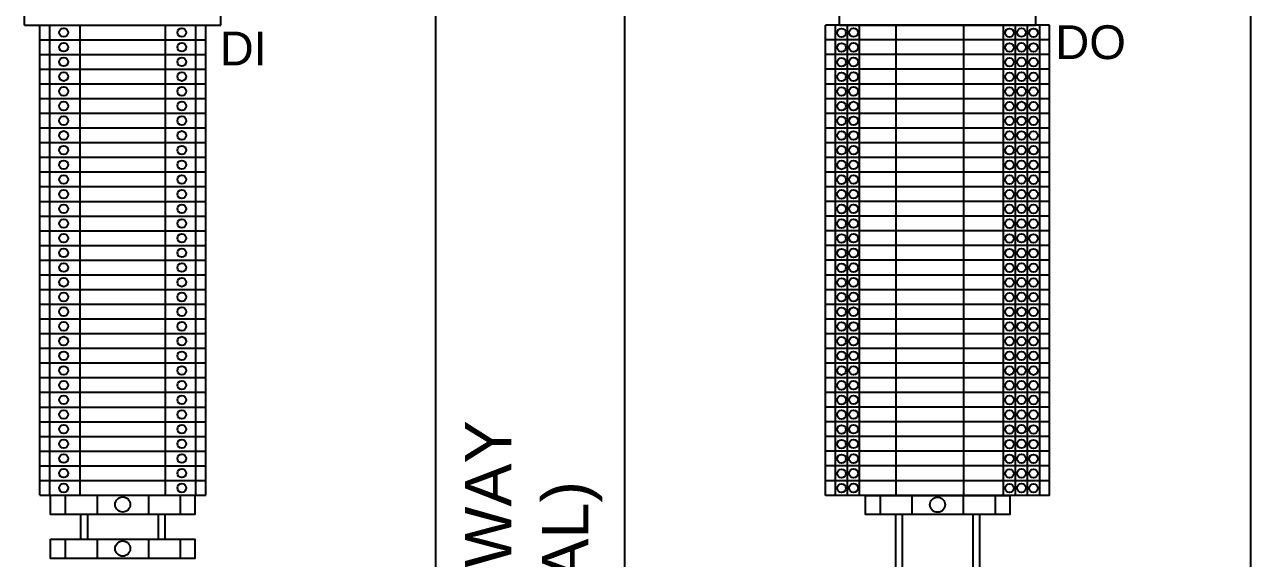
# Paper-space layout '2 DOOR PANEL LAYOUT - A1 Sheet' of a CAD drawing. Extents: x 50 to 825, y 22 to 486.
# Drawn here: x 513.1 to 579.4, y 344.1 to 372.9 of the extents above; entities that cross this region are included whole.
import ezdxf
from ezdxf.enums import TextEntityAlignment as Align

# ---------------------------------------------------------------- set-up
doc = ezdxf.new("R2010")
doc.units = 0
doc.layers.add('N-ANNO-TEXT', color=2, linetype='Continuous', lineweight=18)
doc.layers.add('N-EQPM', color=3, linetype='Continuous', lineweight=25)
doc.styles.add('_CGS_2-5_NOTES', font='arial.ttf', dxfattribs={"height": 2.5})
doc.styles.add('T1_2_5', font='arial.ttf', dxfattribs={"height": 2.5})

psp = doc.layouts.new('2 DOOR PANEL LAYOUT - A1 Sheet')

# ---------------------------------------------------------------- linework, layer by layer
at = {"layer": 'N-EQPM'}
for p, q in [((535.381, 408.591), (535.381, 252.35)), ((545.601, 408.591), (545.601, 252.35)), ((579.447, 408.591), (579.447, 252.35)), ((514.505, 372.889), (514.505, 372.095)), ((516.137, 372.889), (516.137, 372.095)), ((568.039, 372.879), (568.039, 372.085)), ((514.505, 372.095), (514.505, 371.302)), ((516.137, 372.095), (516.137, 371.302)), ((568.039, 372.085), (568.039, 371.292)), ((514.505, 371.302), (514.505, 370.508)), ((516.137, 371.302), (516.137, 370.508)), ((568.039, 371.292), (568.039, 370.498)), ((514.505, 370.508), (514.505, 369.714)), ((516.137, 370.508), (516.137, 369.714)), ((568.039, 370.498), (568.039, 369.704)), ((514.505, 369.714), (514.505, 368.92)), ((516.137, 369.714), (516.137, 368.92)), ((568.039, 369.704), (568.039, 368.91)), ((514.505, 368.92), (514.505, 368.126)), ((516.137, 368.92), (516.137, 368.126)), ((568.039, 368.91), (568.039, 368.116)), ((514.505, 368.126), (514.505, 367.332)), ((516.137, 368.126), (516.137, 367.332)), ((568.039, 368.116), (568.039, 367.322)), ((514.505, 367.332), (514.505, 366.538)), ((516.137, 367.332), (516.137, 366.538)), ((568.039, 367.322), (568.039, 366.528)), ((514.505, 366.538), (514.505, 365.745)), ((516.137, 366.538), (516.137, 365.745)), ((568.039, 366.528), (568.039, 365.734)), ((514.505, 365.745), (514.505, 364.951)), ((516.137, 365.745), (516.137, 364.951)), ((568.039, 365.734), (568.039, 364.941)), ((514.505, 364.951), (514.505, 364.157)), ((516.137, 364.951), (516.137, 364.157)), ((568.039, 364.941), (568.039, 364.147)), ((514.505, 364.157), (514.505, 363.363)), ((516.137, 364.157), (516.137, 363.363)), ((568.039, 364.147), (568.039, 363.353)), ((514.505, 363.363), (514.505, 362.569)), ((516.137, 363.363), (516.137, 362.569)), ((568.039, 363.353), (568.039, 362.559)), ((514.505, 362.569), (514.505, 361.775)), ((516.137, 362.569), (516.137, 361.775)), ((568.039, 362.559), (568.039, 361.765)), ((514.505, 361.775), (514.505, 360.981)), ((516.137, 361.775), (516.137, 360.981)), ((568.039, 361.765), (568.039, 360.971)), ((514.505, 360.981), (514.505, 360.187)), ((516.137, 360.981), (516.137, 360.187)), ((568.039, 360.971), (568.039, 360.177)), ((514.505, 360.187), (514.505, 359.394)), ((516.137, 360.187), (516.137, 359.394)), ((568.039, 360.177), (568.039, 359.383)), ((514.505, 359.394), (514.505, 358.6)), ((516.137, 359.394), (516.137, 358.6)), ((568.039, 359.383), (568.039, 358.59)), ((514.505, 358.6), (514.505, 357.806)), ((516.137, 358.6), (516.137, 357.806)), ((568.039, 358.59), (568.039, 357.796)), ((514.505, 357.806), (514.505, 357.012)), ((516.137, 357.806), (516.137, 357.012)), ((568.039, 357.796), (568.039, 357.002)), ((514.505, 357.012), (514.505, 356.218)), ((516.137, 357.012), (516.137, 356.218)), ((568.039, 357.002), (568.039, 356.208)), ((514.505, 356.218), (514.505, 355.424)), ((516.137, 356.218), (516.137, 355.424)), ((568.039, 356.208), (568.039, 355.414)), ((514.505, 355.424), (514.505, 354.63)), ((516.137, 355.424), (516.137, 354.63)), ((568.039, 355.414), (568.039, 354.62)), ((514.505, 354.63), (514.505, 353.837)), ((516.137, 354.63), (516.137, 353.837)), ((568.039, 354.62), (568.039, 353.826)), ((514.505, 353.837), (514.505, 353.043)), ((516.137, 353.837), (516.137, 353.043)), ((568.039, 353.826), (568.039, 353.033)), ((514.505, 353.043), (514.505, 352.249)), ((516.137, 353.043), (516.137, 352.249)), ((568.039, 353.033), (568.039, 352.239)), ((514.505, 352.249), (514.505, 351.455)), ((516.137, 352.249), (516.137, 351.455)), ((568.039, 352.239), (568.039, 351.445)), ((514.505, 351.455), (514.505, 350.661)), ((516.137, 351.455), (516.137, 350.661)), ((568.039, 351.445), (568.039, 350.651)), ((514.505, 350.661), (514.505, 349.867)), ((516.137, 350.661), (516.137, 349.867)), ((568.039, 350.651), (568.039, 349.857)), ((514.505, 349.867), (514.505, 349.073)), ((516.137, 349.867), (516.137, 349.073)), ((568.039, 349.857), (568.039, 349.063)), ((514.505, 349.073), (514.505, 348.279)), ((516.137, 349.073), (516.137, 348.279)), ((568.039, 349.063), (568.039, 348.269)), ((514.505, 348.279), (514.505, 347.486)), ((516.137, 348.279), (516.137, 347.486)), ((568.039, 348.269), (568.039, 347.475)), ((515.351, 347.486), (515.351, 346.444)), ((517.071, 347.486), (517.071, 346.444)), ((519.846, 347.486), (519.846, 346.444)), ((521.565, 347.486), (521.565, 346.444)), ((559.417, 347.475), (559.417, 346.434)), ((561.136, 347.475), (561.136, 346.434)), ((563.911, 347.475), (563.911, 346.434)), ((565.631, 347.475), (565.631, 346.434)), ((516.181, 346.444), (516.181, 345.106)), ((516.547, 346.444), (516.547, 345.106)), ((520.37, 346.444), (520.37, 345.106)), ((520.736, 346.444), (520.736, 345.106)), ((560.246, 346.434), (560.246, 262.734)), ((560.612, 346.434), (560.612, 262.734)), ((564.435, 346.434), (564.435, 262.734)), ((564.801, 346.434), (564.801, 262.734)), ((515.351, 345.106), (515.351, 344.065)), ((517.071, 345.106), (517.071, 344.065)), ((519.846, 345.106), (519.846, 344.065)), ((521.565, 345.106), (521.565, 344.065))]:
    psp.add_line(p, q, dxfattribs=at)
at = {"layer": 'N-EQPM', "ltscale": 10}
for p, q in [((513.149, 372.889), (513.149, 374.074)), ((523.768, 372.889), (523.768, 374.074)), ((557.214, 372.879), (557.214, 374.064)), ((567.834, 372.879), (567.834, 374.064)), ((513.149, 372.889), (523.768, 372.889)), ((513.968, 372.095), (513.968, 372.889)), ((513.968, 372.889), (522.948, 372.889)), ((520.78, 372.095), (520.78, 372.889)), ((522.411, 372.095), (522.411, 372.889)), ((522.948, 372.095), (522.948, 372.889)), ((556.472, 372.085), (556.472, 372.879)), ((568.575, 372.879), (556.472, 372.879)), ((557.009, 372.085), (557.009, 372.879)), ((557.009, 372.085), (557.009, 372.879)), ((557.214, 372.879), (567.834, 372.879)), ((557.66, 372.085), (557.66, 372.879)), ((558.311, 372.085), (558.311, 372.879)), ((566.086, 372.085), (566.086, 372.879)), ((566.086, 372.085), (566.086, 372.879)), ((566.737, 372.085), (566.737, 372.879)), ((567.388, 372.085), (567.388, 372.879)), ((568.575, 372.085), (568.575, 372.879)), ((513.968, 371.302), (513.968, 372.095)), ((513.968, 372.095), (522.948, 372.095)), ((513.968, 372.095), (522.948, 372.095)), ((520.78, 371.302), (520.78, 372.095)), ((522.411, 371.302), (522.411, 372.095)), ((522.948, 371.302), (522.948, 372.095)), ((568.575, 372.085), (556.472, 372.085)), ((556.472, 371.292), (556.472, 372.085)), ((568.575, 372.085), (556.472, 372.085)), ((557.009, 371.292), (557.009, 372.085)), ((557.009, 371.292), (557.009, 372.085)), ((557.66, 371.292), (557.66, 372.085)), ((558.311, 371.292), (558.311, 372.085)), ((566.086, 371.292), (566.086, 372.085)), ((566.086, 371.292), (566.086, 372.085)), ((566.737, 371.292), (566.737, 372.085)), ((567.388, 371.292), (567.388, 372.085)), ((568.575, 371.292), (568.575, 372.085)), ((513.968, 370.508), (513.968, 371.302)), ((513.968, 371.302), (522.948, 371.302)), ((513.968, 371.302), (522.948, 371.302)), ((520.78, 370.508), (520.78, 371.302)), ((522.411, 370.508), (522.411, 371.302)), ((522.948, 370.508), (522.948, 371.302)), ((568.575, 371.292), (556.472, 371.292)), ((556.472, 370.498), (556.472, 371.292)), ((568.575, 371.292), (556.472, 371.292)), ((557.009, 370.498), (557.009, 371.292)), ((557.009, 370.498), (557.009, 371.292)), ((557.66, 370.498), (557.66, 371.292)), ((558.311, 370.498), (558.311, 371.292)), ((566.086, 370.498), (566.086, 371.292)), ((566.086, 370.498), (566.086, 371.292)), ((566.737, 370.498), (566.737, 371.292)), ((567.388, 370.498), (567.388, 371.292)), ((568.575, 370.498), (568.575, 371.292)), ((513.968, 369.714), (513.968, 370.508)), ((513.968, 370.508), (522.948, 370.508)), ((513.968, 370.508), (522.948, 370.508)), ((520.78, 369.714), (520.78, 370.508)), ((522.411, 369.714), (522.411, 370.508)), ((522.948, 369.714), (522.948, 370.508)), ((568.575, 370.498), (556.472, 370.498)), ((556.472, 369.704), (556.472, 370.498)), ((568.575, 370.498), (556.472, 370.498)), ((557.009, 369.704), (557.009, 370.498)), ((557.009, 369.704), (557.009, 370.498)), ((557.66, 369.704), (557.66, 370.498)), ((558.311, 369.704), (558.311, 370.498)), ((566.086, 369.704), (566.086, 370.498)), ((566.086, 369.704), (566.086, 370.498)), ((566.737, 369.704), (566.737, 370.498)), ((567.388, 369.704), (567.388, 370.498)), ((568.575, 369.704), (568.575, 370.498)), ((513.968, 368.92), (513.968, 369.714)), ((513.968, 369.714), (522.948, 369.714)), ((513.968, 369.714), (522.948, 369.714)), ((520.78, 368.92), (520.78, 369.714)), ((522.411, 368.92), (522.411, 369.714)), ((522.948, 368.92), (522.948, 369.714)), ((568.575, 369.704), (556.472, 369.704)), ((556.472, 368.91), (556.472, 369.704)), ((568.575, 369.704), (556.472, 369.704)), ((557.009, 368.91), (557.009, 369.704)), ((557.009, 368.91), (557.009, 369.704)), ((557.66, 368.91), (557.66, 369.704)), ((558.311, 368.91), (558.311, 369.704)), ((566.086, 368.91), (566.086, 369.704)), ((566.086, 368.91), (566.086, 369.704)), ((566.737, 368.91), (566.737, 369.704)), ((567.388, 368.91), (567.388, 369.704)), ((568.575, 368.91), (568.575, 369.704)), ((513.968, 368.126), (513.968, 368.92)), ((513.968, 368.92), (522.948, 368.92)), ((513.968, 368.92), (522.948, 368.92)), ((520.78, 368.126), (520.78, 368.92)), ((522.411, 368.126), (522.411, 368.92)), ((522.948, 368.126), (522.948, 368.92)), ((568.575, 368.91), (556.472, 368.91)), ((556.472, 368.116), (556.472, 368.91)), ((568.575, 368.91), (556.472, 368.91)), ((557.009, 368.116), (557.009, 368.91)), ((557.009, 368.116), (557.009, 368.91)), ((557.66, 368.116), (557.66, 368.91)), ((558.311, 368.116), (558.311, 368.91)), ((566.086, 368.116), (566.086, 368.91)), ((566.086, 368.116), (566.086, 368.91)), ((566.737, 368.116), (566.737, 368.91)), ((567.388, 368.116), (567.388, 368.91)), ((568.575, 368.116), (568.575, 368.91)), ((513.968, 367.332), (513.968, 368.126)), ((513.968, 368.126), (522.948, 368.126)), ((513.968, 368.126), (522.948, 368.126)), ((520.78, 367.332), (520.78, 368.126)), ((522.411, 367.332), (522.411, 368.126)), ((522.948, 367.332), (522.948, 368.126)), ((568.575, 368.116), (556.472, 368.116)), ((556.472, 367.322), (556.472, 368.116)), ((568.575, 368.116), (556.472, 368.116)), ((557.009, 367.322), (557.009, 368.116)), ((557.009, 367.322), (557.009, 368.116)), ((557.66, 367.322), (557.66, 368.116)), ((558.311, 367.322), (558.311, 368.116)), ((566.086, 367.322), (566.086, 368.116)), ((566.086, 367.322), (566.086, 368.116)), ((566.737, 367.322), (566.737, 368.116)), ((567.388, 367.322), (567.388, 368.116)), ((568.575, 367.322), (568.575, 368.116)), ((513.968, 366.538), (513.968, 367.332)), ((513.968, 367.332), (522.948, 367.332)), ((513.968, 367.332), (522.948, 367.332)), ((520.78, 366.538), (520.78, 367.332)), ((522.411, 366.538), (522.411, 367.332)), ((522.948, 366.538), (522.948, 367.332)), ((568.575, 367.322), (556.472, 367.322)), ((556.472, 366.528), (556.472, 367.322)), ((568.575, 367.322), (556.472, 367.322)), ((557.009, 366.528), (557.009, 367.322)), ((557.009, 366.528), (557.009, 367.322)), ((557.66, 366.528), (557.66, 367.322)), ((558.311, 366.528), (558.311, 367.322)), ((566.086, 366.528), (566.086, 367.322)), ((566.086, 366.528), (566.086, 367.322)), ((566.737, 366.528), (566.737, 367.322)), ((567.388, 366.528), (567.388, 367.322)), ((568.575, 366.528), (568.575, 367.322)), ((513.968, 365.745), (513.968, 366.538)), ((513.968, 366.538), (522.948, 366.538)), ((513.968, 366.538), (522.948, 366.538)), ((520.78, 365.745), (520.78, 366.538)), ((522.411, 365.745), (522.411, 366.538)), ((522.948, 365.745), (522.948, 366.538)), ((568.575, 366.528), (556.472, 366.528)), ((556.472, 365.734), (556.472, 366.528)), ((568.575, 366.528), (556.472, 366.528)), ((557.009, 365.734), (557.009, 366.528)), ((557.009, 365.734), (557.009, 366.528)), ((557.66, 365.734), (557.66, 366.528)), ((558.311, 365.734), (558.311, 366.528)), ((566.086, 365.734), (566.086, 366.528)), ((566.086, 365.734), (566.086, 366.528)), ((566.737, 365.734), (566.737, 366.528)), ((567.388, 365.734), (567.388, 366.528)), ((568.575, 365.734), (568.575, 366.528)), ((513.968, 364.951), (513.968, 365.745)), ((513.968, 365.745), (522.948, 365.745)), ((513.968, 365.745), (522.948, 365.745)), ((520.78, 364.951), (520.78, 365.745)), ((522.411, 364.951), (522.411, 365.745)), ((522.948, 364.951), (522.948, 365.745)), ((568.575, 365.734), (556.472, 365.734)), ((556.472, 364.941), (556.472, 365.734)), ((568.575, 365.734), (556.472, 365.734)), ((557.009, 364.941), (557.009, 365.734)), ((557.009, 364.941), (557.009, 365.734)), ((557.66, 364.941), (557.66, 365.734)), ((558.311, 364.941), (558.311, 365.734)), ((566.086, 364.941), (566.086, 365.734)), ((566.086, 364.941), (566.086, 365.734)), ((566.737, 364.941), (566.737, 365.734)), ((567.388, 364.941), (567.388, 365.734)), ((568.575, 364.941), (568.575, 365.734)), ((513.968, 364.157), (513.968, 364.951)), ((513.968, 364.951), (522.948, 364.951)), ((513.968, 364.951), (522.948, 364.951)), ((520.78, 364.157), (520.78, 364.951)), ((522.411, 364.157), (522.411, 364.951)), ((522.948, 364.157), (522.948, 364.951)), ((568.575, 364.941), (556.472, 364.941)), ((556.472, 364.147), (556.472, 364.941)), ((568.575, 364.941), (556.472, 364.941)), ((557.009, 364.147), (557.009, 364.941)), ((557.009, 364.147), (557.009, 364.941)), ((557.66, 364.147), (557.66, 364.941)), ((558.311, 364.147), (558.311, 364.941)), ((566.086, 364.147), (566.086, 364.941)), ((566.086, 364.147), (566.086, 364.941)), ((566.737, 364.147), (566.737, 364.941)), ((567.388, 364.147), (567.388, 364.941)), ((568.575, 364.147), (568.575, 364.941)), ((513.968, 363.363), (513.968, 364.157)), ((513.968, 364.157), (522.948, 364.157)), ((513.968, 364.157), (522.948, 364.157)), ((520.78, 363.363), (520.78, 364.157)), ((522.411, 363.363), (522.411, 364.157)), ((522.948, 363.363), (522.948, 364.157)), ((568.575, 364.147), (556.472, 364.147)), ((556.472, 363.353), (556.472, 364.147)), ((568.575, 364.147), (556.472, 364.147)), ((557.009, 363.353), (557.009, 364.147)), ((557.009, 363.353), (557.009, 364.147)), ((557.66, 363.353), (557.66, 364.147)), ((558.311, 363.353), (558.311, 364.147)), ((566.086, 363.353), (566.086, 364.147)), ((566.086, 363.353), (566.086, 364.147)), ((566.737, 363.353), (566.737, 364.147)), ((567.388, 363.353), (567.388, 364.147)), ((568.575, 363.353), (568.575, 364.147)), ((513.968, 362.569), (513.968, 363.363)), ((513.968, 363.363), (522.948, 363.363)), ((513.968, 363.363), (522.948, 363.363)), ((520.78, 362.569), (520.78, 363.363)), ((522.411, 362.569), (522.411, 363.363)), ((522.948, 362.569), (522.948, 363.363)), ((568.575, 363.353), (556.472, 363.353)), ((556.472, 362.559), (556.472, 363.353)), ((568.575, 363.353), (556.472, 363.353)), ((557.009, 362.559), (557.009, 363.353)), ((557.009, 362.559), (557.009, 363.353)), ((557.66, 362.559), (557.66, 363.353)), ((558.311, 362.559), (558.311, 363.353)), ((566.086, 362.559), (566.086, 363.353)), ((566.086, 362.559), (566.086, 363.353)), ((566.737, 362.559), (566.737, 363.353)), ((567.388, 362.559), (567.388, 363.353)), ((568.575, 362.559), (568.575, 363.353)), ((513.968, 361.775), (513.968, 362.569)), ((513.968, 362.569), (522.948, 362.569)), ((513.968, 362.569), (522.948, 362.569)), ((520.78, 361.775), (520.78, 362.569)), ((522.411, 361.775), (522.411, 362.569)), ((522.948, 361.775), (522.948, 362.569)), ((568.575, 362.559), (556.472, 362.559)), ((556.472, 361.765), (556.472, 362.559)), ((568.575, 362.559), (556.472, 362.559)), ((557.009, 361.765), (557.009, 362.559)), ((557.009, 361.765), (557.009, 362.559)), ((557.66, 361.765), (557.66, 362.559)), ((558.311, 361.765), (558.311, 362.559)), ((566.086, 361.765), (566.086, 362.559)), ((566.086, 361.765), (566.086, 362.559)), ((566.737, 361.765), (566.737, 362.559)), ((567.388, 361.765), (567.388, 362.559)), ((568.575, 361.765), (568.575, 362.559)), ((513.968, 360.981), (513.968, 361.775)), ((513.968, 361.775), (522.948, 361.775)), ((513.968, 361.775), (522.948, 361.775)), ((520.78, 360.981), (520.78, 361.775)), ((522.411, 360.981), (522.411, 361.775)), ((522.948, 360.981), (522.948, 361.775)), ((568.575, 361.765), (556.472, 361.765)), ((556.472, 360.971), (556.472, 361.765)), ((568.575, 361.765), (556.472, 361.765)), ((557.009, 360.971), (557.009, 361.765)), ((557.009, 360.971), (557.009, 361.765)), ((557.66, 360.971), (557.66, 361.765)), ((558.311, 360.971), (558.311, 361.765)), ((566.086, 360.971), (566.086, 361.765)), ((566.086, 360.971), (566.086, 361.765)), ((566.737, 360.971), (566.737, 361.765)), ((567.388, 360.971), (567.388, 361.765)), ((568.575, 360.971), (568.575, 361.765)), ((513.968, 360.187), (513.968, 360.981)), ((513.968, 360.981), (522.948, 360.981)), ((513.968, 360.981), (522.948, 360.981)), ((520.78, 360.187), (520.78, 360.981)), ((522.411, 360.187), (522.411, 360.981)), ((522.948, 360.187), (522.948, 360.981)), ((568.575, 360.971), (556.472, 360.971)), ((556.472, 360.177), (556.472, 360.971)), ((568.575, 360.971), (556.472, 360.971)), ((557.009, 360.177), (557.009, 360.971)), ((557.009, 360.177), (557.009, 360.971)), ((557.66, 360.177), (557.66, 360.971)), ((558.311, 360.177), (558.311, 360.971)), ((566.086, 360.177), (566.086, 360.971)), ((566.086, 360.177), (566.086, 360.971)), ((566.737, 360.177), (566.737, 360.971)), ((567.388, 360.177), (567.388, 360.971)), ((568.575, 360.177), (568.575, 360.971)), ((513.968, 360.187), (522.948, 360.187)), ((513.968, 359.394), (513.968, 360.187)), ((513.968, 360.187), (522.948, 360.187)), ((520.78, 359.394), (520.78, 360.187)), ((522.411, 359.394), (522.411, 360.187)), ((522.948, 359.394), (522.948, 360.187)), ((556.472, 359.383), (556.472, 360.177)), ((568.575, 360.177), (556.472, 360.177)), ((568.575, 360.177), (556.472, 360.177)), ((557.009, 359.383), (557.009, 360.177)), ((557.009, 359.383), (557.009, 360.177)), ((557.66, 359.383), (557.66, 360.177)), ((558.311, 359.383), (558.311, 360.177)), ((566.086, 359.383), (566.086, 360.177)), ((566.086, 359.383), (566.086, 360.177)), ((566.737, 359.383), (566.737, 360.177)), ((567.388, 359.383), (567.388, 360.177)), ((568.575, 359.383), (568.575, 360.177)), ((513.968, 358.6), (513.968, 359.394)), ((513.968, 359.394), (522.948, 359.394)), ((513.968, 359.394), (522.948, 359.394)), ((520.78, 358.6), (520.78, 359.394)), ((522.411, 358.6), (522.411, 359.394)), ((522.948, 358.6), (522.948, 359.394)), ((568.575, 359.383), (556.472, 359.383)), ((556.472, 358.59), (556.472, 359.383)), ((568.575, 359.383), (556.472, 359.383)), ((557.009, 358.59), (557.009, 359.383)), ((557.009, 358.59), (557.009, 359.383)), ((557.66, 358.59), (557.66, 359.383)), ((558.311, 358.59), (558.311, 359.383)), ((566.086, 358.59), (566.086, 359.383)), ((566.086, 358.59), (566.086, 359.383)), ((566.737, 358.59), (566.737, 359.383)), ((567.388, 358.59), (567.388, 359.383)), ((568.575, 358.59), (568.575, 359.383)), ((513.968, 357.806), (513.968, 358.6)), ((513.968, 358.6), (522.948, 358.6)), ((513.968, 358.6), (522.948, 358.6)), ((520.78, 357.806), (520.78, 358.6)), ((522.411, 357.806), (522.411, 358.6)), ((522.948, 357.806), (522.948, 358.6)), ((568.575, 358.59), (556.472, 358.59)), ((556.472, 357.796), (556.472, 358.59)), ((568.575, 358.59), (556.472, 358.59)), ((557.009, 357.796), (557.009, 358.59)), ((557.009, 357.796), (557.009, 358.59)), ((557.66, 357.796), (557.66, 358.59)), ((558.311, 357.796), (558.311, 358.59)), ((566.086, 357.796), (566.086, 358.59)), ((566.086, 357.796), (566.086, 358.59)), ((566.737, 357.796), (566.737, 358.59)), ((567.388, 357.796), (567.388, 358.59)), ((568.575, 357.796), (568.575, 358.59)), ((513.968, 357.012), (513.968, 357.806)), ((513.968, 357.806), (522.948, 357.806)), ((513.968, 357.806), (522.948, 357.806)), ((520.78, 357.012), (520.78, 357.806)), ((522.411, 357.012), (522.411, 357.806)), ((522.948, 357.012), (522.948, 357.806)), ((568.575, 357.796), (556.472, 357.796)), ((556.472, 357.002), (556.472, 357.796)), ((568.575, 357.796), (556.472, 357.796)), ((557.009, 357.002), (557.009, 357.796)), ((557.009, 357.002), (557.009, 357.796)), ((557.66, 357.002), (557.66, 357.796)), ((558.311, 357.002), (558.311, 357.796)), ((566.086, 357.002), (566.086, 357.796)), ((566.086, 357.002), (566.086, 357.796)), ((566.737, 357.002), (566.737, 357.796)), ((567.388, 357.002), (567.388, 357.796)), ((568.575, 357.002), (568.575, 357.796)), ((513.968, 356.218), (513.968, 357.012)), ((513.968, 357.012), (522.948, 357.012)), ((513.968, 357.012), (522.948, 357.012)), ((520.78, 356.218), (520.78, 357.012)), ((522.411, 356.218), (522.411, 357.012)), ((522.948, 356.218), (522.948, 357.012)), ((568.575, 357.002), (556.472, 357.002)), ((556.472, 356.208), (556.472, 357.002)), ((568.575, 357.002), (556.472, 357.002)), ((557.009, 356.208), (557.009, 357.002)), ((557.009, 356.208), (557.009, 357.002)), ((557.66, 356.208), (557.66, 357.002)), ((558.311, 356.208), (558.311, 357.002)), ((566.086, 356.208), (566.086, 357.002)), ((566.086, 356.208), (566.086, 357.002)), ((566.737, 356.208), (566.737, 357.002)), ((567.388, 356.208), (567.388, 357.002)), ((568.575, 356.208), (568.575, 357.002)), ((513.968, 355.424), (513.968, 356.218)), ((513.968, 356.218), (522.948, 356.218)), ((513.968, 356.218), (522.948, 356.218)), ((520.78, 355.424), (520.78, 356.218)), ((522.411, 355.424), (522.411, 356.218)), ((522.948, 355.424), (522.948, 356.218)), ((568.575, 356.208), (556.472, 356.208)), ((556.472, 355.414), (556.472, 356.208)), ((568.575, 356.208), (556.472, 356.208)), ((557.009, 355.414), (557.009, 356.208)), ((557.009, 355.414), (557.009, 356.208)), ((557.66, 355.414), (557.66, 356.208)), ((558.311, 355.414), (558.311, 356.208)), ((566.086, 355.414), (566.086, 356.208)), ((566.086, 355.414), (566.086, 356.208)), ((566.737, 355.414), (566.737, 356.208)), ((567.388, 355.414), (567.388, 356.208)), ((568.575, 355.414), (568.575, 356.208)), ((513.968, 354.63), (513.968, 355.424)), ((513.968, 355.424), (522.948, 355.424)), ((513.968, 355.424), (522.948, 355.424)), ((520.78, 354.63), (520.78, 355.424)), ((522.411, 354.63), (522.411, 355.424)), ((522.948, 354.63), (522.948, 355.424)), ((568.575, 355.414), (556.472, 355.414)), ((556.472, 354.62), (556.472, 355.414)), ((568.575, 355.414), (556.472, 355.414)), ((557.009, 354.62), (557.009, 355.414)), ((557.009, 354.62), (557.009, 355.414)), ((557.66, 354.62), (557.66, 355.414)), ((558.311, 354.62), (558.311, 355.414)), ((566.086, 354.62), (566.086, 355.414)), ((566.086, 354.62), (566.086, 355.414)), ((566.737, 354.62), (566.737, 355.414)), ((567.388, 354.62), (567.388, 355.414)), ((568.575, 354.62), (568.575, 355.414)), ((513.968, 353.837), (513.968, 354.63)), ((513.968, 354.63), (522.948, 354.63)), ((513.968, 354.63), (522.948, 354.63)), ((520.78, 353.837), (520.78, 354.63)), ((522.411, 353.837), (522.411, 354.63)), ((522.948, 353.837), (522.948, 354.63)), ((568.575, 354.62), (556.472, 354.62)), ((556.472, 353.826), (556.472, 354.62)), ((568.575, 354.62), (556.472, 354.62)), ((557.009, 353.826), (557.009, 354.62)), ((557.009, 353.826), (557.009, 354.62)), ((557.66, 353.826), (557.66, 354.62)), ((558.311, 353.826), (558.311, 354.62)), ((566.086, 353.826), (566.086, 354.62)), ((566.086, 353.826), (566.086, 354.62)), ((566.737, 353.826), (566.737, 354.62)), ((567.388, 353.826), (567.388, 354.62)), ((568.575, 353.826), (568.575, 354.62)), ((513.968, 353.043), (513.968, 353.837)), ((513.968, 353.837), (522.948, 353.837)), ((513.968, 353.837), (522.948, 353.837)), ((520.78, 353.043), (520.78, 353.837)), ((522.411, 353.043), (522.411, 353.837)), ((522.948, 353.043), (522.948, 353.837)), ((568.575, 353.826), (556.472, 353.826)), ((556.472, 353.033), (556.472, 353.826)), ((568.575, 353.826), (556.472, 353.826)), ((557.009, 353.033), (557.009, 353.826)), ((557.009, 353.033), (557.009, 353.826)), ((557.66, 353.033), (557.66, 353.826)), ((558.311, 353.033), (558.311, 353.826)), ((566.086, 353.033), (566.086, 353.826)), ((566.086, 353.033), (566.086, 353.826)), ((566.737, 353.033), (566.737, 353.826)), ((567.388, 353.033), (567.388, 353.826)), ((568.575, 353.033), (568.575, 353.826)), ((513.968, 352.249), (513.968, 353.043)), ((513.968, 353.043), (522.948, 353.043)), ((513.968, 353.043), (522.948, 353.043)), ((520.78, 352.249), (520.78, 353.043)), ((522.411, 352.249), (522.411, 353.043)), ((522.948, 352.249), (522.948, 353.043)), ((568.575, 353.033), (556.472, 353.033)), ((556.472, 352.239), (556.472, 353.033)), ((568.575, 353.033), (556.472, 353.033)), ((557.009, 352.239), (557.009, 353.033)), ((557.009, 352.239), (557.009, 353.033)), ((557.66, 352.239), (557.66, 353.033)), ((558.311, 352.239), (558.311, 353.033)), ((566.086, 352.239), (566.086, 353.033)), ((566.086, 352.239), (566.086, 353.033)), ((566.737, 352.239), (566.737, 353.033)), ((567.388, 352.239), (567.388, 353.033)), ((568.575, 352.239), (568.575, 353.033)), ((513.968, 351.455), (513.968, 352.249)), ((513.968, 352.249), (522.948, 352.249)), ((513.968, 352.249), (522.948, 352.249)), ((520.78, 351.455), (520.78, 352.249)), ((522.411, 351.455), (522.411, 352.249)), ((522.948, 351.455), (522.948, 352.249)), ((568.575, 352.239), (556.472, 352.239)), ((556.472, 351.445), (556.472, 352.239)), ((568.575, 352.239), (556.472, 352.239)), ((557.009, 351.445), (557.009, 352.239)), ((557.009, 351.445), (557.009, 352.239)), ((557.66, 351.445), (557.66, 352.239)), ((558.311, 351.445), (558.311, 352.239)), ((566.086, 351.445), (566.086, 352.239)), ((566.086, 351.445), (566.086, 352.239)), ((566.737, 351.445), (566.737, 352.239)), ((567.388, 351.445), (567.388, 352.239)), ((568.575, 351.445), (568.575, 352.239)), ((513.968, 350.661), (513.968, 351.455)), ((513.968, 351.455), (522.948, 351.455)), ((513.968, 351.455), (522.948, 351.455)), ((520.78, 350.661), (520.78, 351.455)), ((522.411, 350.661), (522.411, 351.455)), ((522.948, 350.661), (522.948, 351.455)), ((568.575, 351.445), (556.472, 351.445)), ((556.472, 350.651), (556.472, 351.445)), ((568.575, 351.445), (556.472, 351.445)), ((557.009, 350.651), (557.009, 351.445)), ((557.009, 350.651), (557.009, 351.445)), ((557.66, 350.651), (557.66, 351.445)), ((558.311, 350.651), (558.311, 351.445)), ((566.086, 350.651), (566.086, 351.445)), ((566.086, 350.651), (566.086, 351.445)), ((566.737, 350.651), (566.737, 351.445)), ((567.388, 350.651), (567.388, 351.445)), ((568.575, 350.651), (568.575, 351.445)), ((513.968, 349.867), (513.968, 350.661)), ((513.968, 350.661), (522.948, 350.661)), ((513.968, 350.661), (522.948, 350.661)), ((520.78, 349.867), (520.78, 350.661)), ((522.411, 349.867), (522.411, 350.661)), ((522.948, 349.867), (522.948, 350.661)), ((568.575, 350.651), (556.472, 350.651)), ((556.472, 349.857), (556.472, 350.651)), ((568.575, 350.651), (556.472, 350.651)), ((557.009, 349.857), (557.009, 350.651)), ((557.009, 349.857), (557.009, 350.651)), ((557.66, 349.857), (557.66, 350.651)), ((558.311, 349.857), (558.311, 350.651)), ((566.086, 349.857), (566.086, 350.651)), ((566.086, 349.857), (566.086, 350.651)), ((566.737, 349.857), (566.737, 350.651)), ((567.388, 349.857), (567.388, 350.651)), ((568.575, 349.857), (568.575, 350.651)), ((513.968, 349.073), (513.968, 349.867)), ((513.968, 349.867), (522.948, 349.867)), ((513.968, 349.867), (522.948, 349.867)), ((520.78, 349.073), (520.78, 349.867)), ((522.411, 349.073), (522.411, 349.867)), ((522.948, 349.073), (522.948, 349.867)), ((568.575, 349.857), (556.472, 349.857)), ((556.472, 349.063), (556.472, 349.857)), ((568.575, 349.857), (556.472, 349.857)), ((557.009, 349.063), (557.009, 349.857)), ((557.009, 349.063), (557.009, 349.857)), ((557.66, 349.063), (557.66, 349.857)), ((558.311, 349.063), (558.311, 349.857)), ((566.086, 349.063), (566.086, 349.857)), ((566.086, 349.063), (566.086, 349.857)), ((566.737, 349.063), (566.737, 349.857)), ((567.388, 349.063), (567.388, 349.857)), ((568.575, 349.063), (568.575, 349.857)), ((513.968, 348.279), (513.968, 349.073)), ((513.968, 349.073), (522.948, 349.073)), ((513.968, 349.073), (522.948, 349.073)), ((520.78, 348.279), (520.78, 349.073)), ((522.411, 348.279), (522.411, 349.073)), ((522.948, 348.279), (522.948, 349.073)), ((568.575, 349.063), (556.472, 349.063)), ((556.472, 348.269), (556.472, 349.063)), ((568.575, 349.063), (556.472, 349.063)), ((557.009, 348.269), (557.009, 349.063)), ((557.009, 348.269), (557.009, 349.063)), ((557.66, 348.269), (557.66, 349.063)), ((558.311, 348.269), (558.311, 349.063)), ((566.086, 348.269), (566.086, 349.063)), ((566.086, 348.269), (566.086, 349.063)), ((566.737, 348.269), (566.737, 349.063)), ((567.388, 348.269), (567.388, 349.063)), ((568.575, 348.269), (568.575, 349.063)), ((513.968, 347.486), (513.968, 348.279)), ((513.968, 348.279), (522.948, 348.279)), ((513.968, 348.279), (522.948, 348.279)), ((520.78, 347.486), (520.78, 348.279)), ((522.411, 347.486), (522.411, 348.279)), ((522.948, 347.486), (522.948, 348.279)), ((568.575, 348.269), (556.472, 348.269)), ((556.472, 347.475), (556.472, 348.269)), ((568.575, 348.269), (556.472, 348.269)), ((557.009, 347.475), (557.009, 348.269)), ((557.009, 347.475), (557.009, 348.269)), ((557.66, 347.475), (557.66, 348.269)), ((558.311, 347.475), (558.311, 348.269)), ((566.086, 347.475), (566.086, 348.269)), ((566.086, 347.475), (566.086, 348.269)), ((566.737, 347.475), (566.737, 348.269)), ((567.388, 347.475), (567.388, 348.269)), ((568.575, 347.475), (568.575, 348.269)), ((513.968, 347.486), (522.948, 347.486)), ((568.575, 347.475), (556.472, 347.475))]:
    psp.add_line(p, q, dxfattribs=at)
at = {"layer": 'N-EQPM'}
for points in [[(560.265, 372.879), (560.265, 360.177)], [(563.921, 372.879), (563.921, 360.177)], [(560.265, 360.177), (560.265, 347.475)], [(563.921, 360.177), (563.921, 347.475)]]:
    psp.add_lwpolyline(points, dxfattribs=at)
for points in [[(514.554, 347.486), (522.363, 347.486), (522.363, 346.444), (514.554, 346.444)], [(558.62, 347.475), (566.428, 347.475), (566.428, 346.434), (558.62, 346.434)], [(514.554, 345.106), (522.363, 345.106), (522.363, 344.065), (514.554, 344.065)]]:
    psp.add_lwpolyline(points, close=True, dxfattribs=at)
for centre, radius in [((515.266, 372.485), 0.237), ((521.651, 372.485), 0.237), ((557.334, 372.475), 0.237), ((557.985, 372.482), 0.237), ((566.412, 372.475), 0.237), ((567.063, 372.482), 0.237), ((567.713, 372.475), 0.237), ((515.266, 371.691), 0.237), ((521.651, 371.691), 0.237), ((557.334, 371.681), 0.237), ((557.985, 371.688), 0.237), ((566.412, 371.681), 0.237), ((567.063, 371.688), 0.237), ((567.713, 371.681), 0.237), ((515.266, 370.897), 0.237), ((521.651, 370.897), 0.237), ((557.334, 370.887), 0.237), ((557.985, 370.895), 0.237), ((566.412, 370.887), 0.237), ((567.063, 370.895), 0.237), ((567.713, 370.887), 0.237), ((515.266, 370.103), 0.237), ((521.651, 370.103), 0.237), ((557.334, 370.093), 0.237), ((557.985, 370.101), 0.237), ((566.412, 370.093), 0.237), ((567.063, 370.101), 0.237), ((567.713, 370.093), 0.237), ((515.266, 369.309), 0.237), ((521.651, 369.309), 0.237), ((557.334, 369.299), 0.237), ((557.985, 369.307), 0.237), ((566.412, 369.299), 0.237), ((567.063, 369.307), 0.237), ((567.713, 369.299), 0.237), ((515.266, 368.516), 0.237), ((521.651, 368.516), 0.237), ((557.334, 368.506), 0.237), ((557.985, 368.513), 0.237), ((566.412, 368.506), 0.237), ((567.063, 368.513), 0.237), ((567.713, 368.506), 0.237), ((515.266, 367.722), 0.237), ((521.651, 367.722), 0.237), ((557.985, 367.719), 0.237), ((567.063, 367.719), 0.237), ((557.334, 367.712), 0.237), ((566.412, 367.712), 0.237), ((567.713, 367.712), 0.237), ((515.266, 366.928), 0.237), ((521.651, 366.928), 0.237), ((557.334, 366.918), 0.237), ((557.985, 366.925), 0.237), ((566.412, 366.918), 0.237), ((567.063, 366.925), 0.237), ((567.713, 366.918), 0.237), ((515.266, 366.134), 0.237), ((521.651, 366.134), 0.237), ((557.334, 366.124), 0.237), ((557.985, 366.131), 0.237), ((566.412, 366.124), 0.237), ((567.063, 366.131), 0.237), ((567.713, 366.124), 0.237), ((515.266, 365.34), 0.237), ((521.651, 365.34), 0.237), ((557.334, 365.33), 0.237), ((557.985, 365.338), 0.237), ((566.412, 365.33), 0.237), ((567.063, 365.338), 0.237), ((567.713, 365.33), 0.237), ((515.266, 364.546), 0.237), ((521.651, 364.546), 0.237), ((557.334, 364.536), 0.237), ((557.985, 364.544), 0.237), ((566.412, 364.536), 0.237), ((567.063, 364.544), 0.237), ((567.713, 364.536), 0.237), ((515.266, 363.752), 0.237), ((521.651, 363.752), 0.237), ((557.334, 363.742), 0.237), ((557.985, 363.75), 0.237), ((566.412, 363.742), 0.237), ((567.063, 363.75), 0.237), ((567.713, 363.742), 0.237), ((515.266, 362.959), 0.237), ((521.651, 362.959), 0.237), ((557.334, 362.948), 0.237), ((557.985, 362.956), 0.237), ((566.412, 362.948), 0.237), ((567.063, 362.956), 0.237), ((567.713, 362.948), 0.237), ((515.266, 362.165), 0.237), ((521.651, 362.165), 0.237), ((557.334, 362.155), 0.237), ((557.985, 362.162), 0.237), ((566.412, 362.155), 0.237), ((567.063, 362.162), 0.237), ((567.713, 362.155), 0.237), ((515.266, 361.371), 0.237), ((521.651, 361.371), 0.237), ((557.334, 361.361), 0.237), ((557.985, 361.368), 0.237), ((566.412, 361.361), 0.237), ((567.063, 361.368), 0.237), ((567.713, 361.361), 0.237), ((515.266, 360.577), 0.237), ((521.651, 360.577), 0.237), ((557.334, 360.567), 0.237), ((557.985, 360.574), 0.237), ((566.412, 360.567), 0.237), ((567.063, 360.574), 0.237), ((567.713, 360.567), 0.237), ((515.266, 359.783), 0.237), ((521.651, 359.783), 0.237), ((557.334, 359.773), 0.237), ((557.985, 359.78), 0.237), ((566.412, 359.773), 0.237), ((567.063, 359.78), 0.237), ((567.713, 359.773), 0.237), ((515.266, 358.989), 0.237), ((521.651, 358.989), 0.237), ((557.334, 358.979), 0.237), ((557.985, 358.987), 0.237), ((566.412, 358.979), 0.237), ((567.063, 358.987), 0.237), ((567.713, 358.979), 0.237), ((515.266, 358.195), 0.237), ((521.651, 358.195), 0.237), ((557.334, 358.185), 0.237), ((557.985, 358.193), 0.237), ((566.412, 358.185), 0.237), ((567.063, 358.193), 0.237), ((567.713, 358.185), 0.237), ((515.266, 357.401), 0.237), ((521.651, 357.401), 0.237), ((557.334, 357.391), 0.237), ((557.985, 357.399), 0.237), ((566.412, 357.391), 0.237), ((567.063, 357.399), 0.237), ((567.713, 357.391), 0.237), ((515.266, 356.608), 0.237), ((521.651, 356.608), 0.237), ((557.334, 356.598), 0.237), ((557.985, 356.605), 0.237), ((566.412, 356.598), 0.237), ((567.063, 356.605), 0.237), ((567.713, 356.598), 0.237), ((515.266, 355.814), 0.237), ((521.651, 355.814), 0.237), ((557.334, 355.804), 0.237), ((557.985, 355.811), 0.237), ((566.412, 355.804), 0.237), ((567.063, 355.811), 0.237), ((567.713, 355.804), 0.237), ((515.266, 355.02), 0.237), ((521.651, 355.02), 0.237), ((557.334, 355.01), 0.237), ((557.985, 355.017), 0.237), ((566.412, 355.01), 0.237), ((567.063, 355.017), 0.237), ((567.713, 355.01), 0.237), ((515.266, 354.226), 0.237), ((521.651, 354.226), 0.237), ((557.334, 354.216), 0.237), ((557.985, 354.223), 0.237), ((566.412, 354.216), 0.237), ((567.063, 354.223), 0.237), ((567.713, 354.216), 0.237), ((515.266, 353.432), 0.237), ((521.651, 353.432), 0.237), ((557.334, 353.422), 0.237), ((557.985, 353.429), 0.237), ((566.412, 353.422), 0.237), ((567.063, 353.429), 0.237), ((567.713, 353.422), 0.237), ((515.266, 352.638), 0.237), ((521.651, 352.638), 0.237), ((557.334, 352.628), 0.237), ((557.985, 352.636), 0.237), ((566.412, 352.628), 0.237), ((567.063, 352.636), 0.237), ((567.713, 352.628), 0.237), ((515.266, 351.844), 0.237), ((521.651, 351.844), 0.237), ((557.334, 351.834), 0.237), ((557.985, 351.842), 0.237), ((566.412, 351.834), 0.237), ((567.063, 351.842), 0.237), ((567.713, 351.834), 0.237), ((515.266, 351.051), 0.237), ((521.651, 351.051), 0.237), ((557.334, 351.04), 0.237), ((557.985, 351.048), 0.237), ((566.412, 351.04), 0.237), ((567.063, 351.048), 0.237), ((567.713, 351.04), 0.237), ((515.266, 350.257), 0.237), ((521.651, 350.257), 0.237), ((557.334, 350.247), 0.237), ((557.985, 350.254), 0.237), ((566.412, 350.247), 0.237), ((567.063, 350.254), 0.237), ((567.713, 350.247), 0.237), ((515.266, 349.463), 0.237), ((521.651, 349.463), 0.237), ((557.334, 349.453), 0.237), ((557.985, 349.46), 0.237), ((566.412, 349.453), 0.237), ((567.063, 349.46), 0.237), ((567.713, 349.453), 0.237), ((515.266, 348.669), 0.237), ((521.651, 348.669), 0.237), ((557.334, 348.659), 0.237), ((557.985, 348.666), 0.237), ((566.412, 348.659), 0.237), ((567.063, 348.666), 0.237), ((567.713, 348.659), 0.237), ((515.266, 347.875), 0.237), ((521.651, 347.875), 0.237), ((557.334, 347.865), 0.237), ((557.985, 347.872), 0.237), ((566.412, 347.865), 0.237), ((567.063, 347.872), 0.237), ((567.713, 347.865), 0.237), ((518.458, 346.978), 0.41), ((562.524, 346.968), 0.41), ((518.458, 344.599), 0.41)]:
    psp.add_circle(centre, radius, dxfattribs=at)

# ---------------------------------------------------------------- texts
at = {"layer": 'N-ANNO-TEXT', "style": 'T1_2_5'}
for s, p in [('DO', (570.801, 371.964)), ('DI', (524.978, 371.625))]:
    psp.add_text(s, height=1.825, dxfattribs=at).set_placement(p, align=Align.MIDDLE_CENTER)
at = {"layer": 'N-ANNO-TEXT', "insert": (540.682, 338.45), "char_height": 2.5, "width": 38.59036, "attachment_point": 5, "rotation": 90, "style": '_CGS_2-5_NOTES'}
psp.add_mtext('3"x4" WIREWAY (INTERNAL)', dxfattribs=at)

doc.saveas('drawing.dxf')
